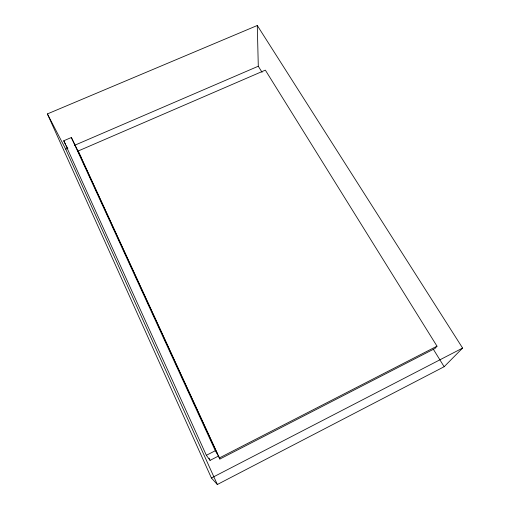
<?xml version="1.0" encoding="UTF-8"?>
<svg xmlns="http://www.w3.org/2000/svg" width="510" height="510" viewBox="0 0 510 510"><rect width="100%" height="100%" fill="white"/><g stroke="black" fill="none" stroke-linecap="round" stroke-linejoin="round"><path stroke-width="0.76" d="M436.993 346.169L435.068 348.432L219.874 459.032L78.055 151.056L265.347 70.138L436.993 346.169L219.255 458.005M444.146 366.722L462.608 348.075L257.282 25.5L47.392 113.921L211.408 477.985L217.337 484.5L444.146 366.722L433.264 349.12M211.408 477.985L462.608 348.075M206.365 455.296L215.316 450.719L218.497 456.042L210.069 460.364L206.365 455.296L63.75 140.773L71.349 137.515L80.931 157.042M47.392 113.921L65.694 149.137L67.881 148.2M74.447 145.369L258.296 66.23L257.282 25.5M258.296 66.23L262.063 72.318M63.75 140.773L65.529 144.234M66.243 145.624L67.664 148.391M78.055 151.056L79.662 154.326M79.981 154.983L217.54 453.964M218.541 456.131L219.874 459.032M71.349 137.515L215.316 450.719M209.081 458.19L210.069 460.364M65.694 149.137L217.337 484.5"/></g></svg>
